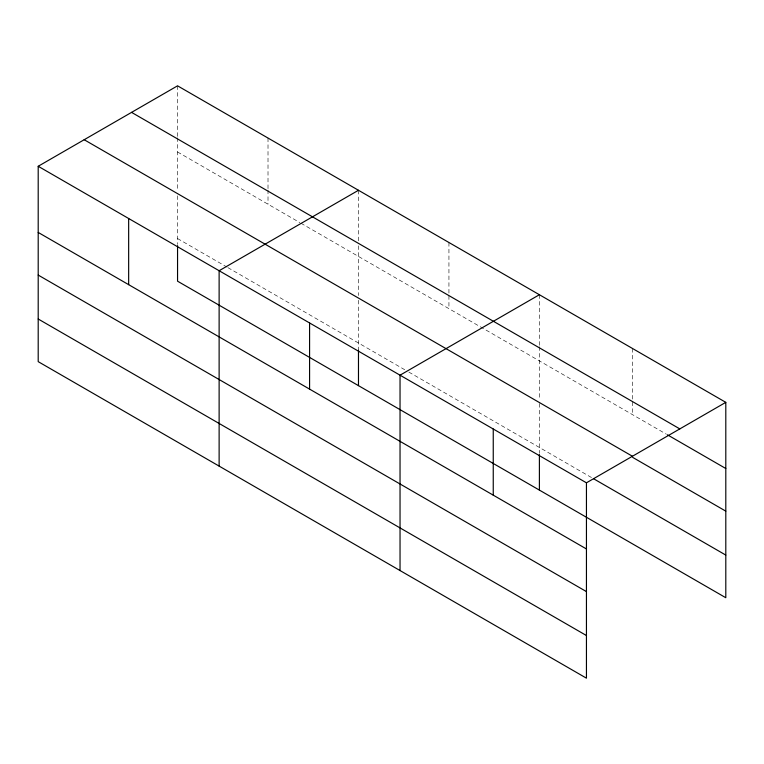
<?xml version="1.0" encoding="UTF-8"?>
<svg xmlns="http://www.w3.org/2000/svg" width="764" height="764" viewBox="0 0 764 764"><rect width="100%" height="100%" fill="white"/><g stroke="black" fill="none" stroke-linecap="round" stroke-linejoin="round"><path stroke-width="0.57" stroke-dasharray="3.82 2.86" d="M177.554 151.979L299.88 222.61M300.911 223.203L666.399 434.21M177.554 238.549L226.898 267.037M227.92 267.639L404.729 369.719M408.845 372.087L591.632 477.615M632.602 348.537L632.602 414.699M539.394 294.732L539.394 345.529M539.394 346.713L539.394 399.973M539.394 403.526L539.394 453.386M448.936 242.503L448.936 294.484M448.936 295.668L448.936 308.666M358.478 190.274L358.478 241.08M358.478 245.807L358.478 295.525M358.478 300.262L358.478 350.113M268.011 138.055L268.011 188.851M268.011 190.035L268.011 204.208M177.554 85.826L177.554 136.622M177.554 137.806L177.554 191.067M177.554 195.813L177.554 244.48"/><path stroke-width="1.15" d="M38.2 166.275L586.446 482.81L586.446 678.174L38.2 361.649L38.2 166.275L177.554 85.826L725.8 402.351L725.8 597.725L177.554 281.19L177.554 245.664M358.478 190.274L219.125 270.733L219.125 466.107M539.394 294.732L400.04 375.191L400.04 570.555M586.446 482.81L725.8 402.351M131.57 112.375L679.817 428.9M667.421 434.802L725.8 468.513M84.183 139.726L632.43 456.251M632.602 457.34L725.8 511.145M593.676 478.799L725.8 555.084M38.2 232.437L586.446 548.963M38.2 275.078L586.446 591.603M38.2 319.008L586.446 635.533M539.394 454.57L539.394 490.106M493.248 428.996L493.248 495.158M358.478 350.113L358.478 385.648M309.582 322.962L309.582 389.115M128.658 218.504L128.658 284.666"/></g></svg>
